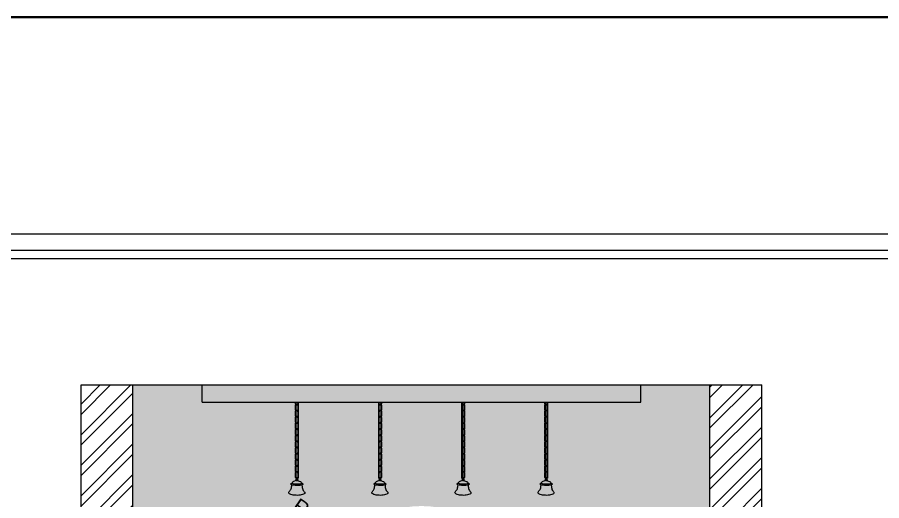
# Model space of a CAD drawing. Header units: inches. Extents: x 12792 to 19925, y -3298 to -817.
# Drawn here: x 13485.8 to 13635.6, y -1614.3 to -1530.4 of the extents above; entities that cross this region are included whole.
import ezdxf

# ---------------------------------------------------------------- set-up
doc = ezdxf.new("R2010")
doc.units = ezdxf.units.IN
doc.header["$MEASUREMENT"] = 0
doc.layers.add('FURNI', color=140, linetype='Continuous', lineweight=18)
doc.layers.add('IEL-HATCH-002', color=7, linetype='Continuous')
doc.styles.get("Standard").update_dxf_attribs({"font": 'arial.ttf'})
doc.dimstyles.new('ISO-25', dxfattribs={"dimtxt": 2.5, "dimasz": 1.5, "dimexe": 1.25, "dimexo": 0.625, "dimtad": 1, "dimdec": 0, "dimlunit": 4, "dimtxsty": 'Standard', "dimblk": 'ARCHTICK', "dimcen": 2.5, "dimclrd": 253, "dimclre": 253, "dimclrt": 1, "dimadec": 0, "dimazin": 0, "dimtfac": 1, "dimtdec": 0, "dimtmove": 0, "dimatfit": 3, "dimldrblk": 'ARCHTICK', "dimfxl": 1, "dimarcsym": 0})

# ---------------------------------------------------------------- blocks, each defined once
blk = doc.blocks.new('eah')
at = {"color": 18, "true_color": 0x000000}
for points in [[(18481.64, -1977.61, -0.594713), (18481.29, -1977.42), (18481.29, -1977.14)], [(18481.58, -1977.53, -0.566983), (18481.39, -1977.42), (18481.39, -1977.14)], [(18481.65, -1977.14), (18481.65, -1977.42, -0.072036), (18481.64, -1977.46, -0.072036)], [(18481.75, -1977.14), (18481.75, -1977.42, -0.131652), (18481.72, -1977.53, -0.131652)], [(18481.64, -1978.68, -0.594713), (18481.29, -1978.48), (18481.29, -1977.65, -0.131652), (18481.32, -1977.53, -0.131652)], [(18481.64, -1979.74, -0.594713), (18481.29, -1979.55), (18481.29, -1978.71, -0.131652), (18481.32, -1978.6, -0.131652)], [(18481.39, -1977.46, -0.594713), (18481.75, -1977.65), (18481.75, -1978.48, -0.131653), (18481.72, -1978.6)], [(18481.58, -1978.6, -0.566983), (18481.39, -1978.48), (18481.39, -1977.65, -0.072036), (18481.39, -1977.61, -0.072036)], [(18481.39, -1978.52, -0.594713), (18481.75, -1978.71), (18481.75, -1979.55, -0.131652), (18481.72, -1979.66)], [(18481.58, -1979.66, -0.566983), (18481.39, -1979.55), (18481.39, -1978.71, -0.072036), (18481.39, -1978.68, -0.072036)], [(18481.46, -1977.53, -0.566983), (18481.65, -1977.65), (18481.65, -1978.48, -0.072036), (18481.64, -1978.52)], [(18481.46, -1978.6, -0.566983), (18481.65, -1978.71), (18481.65, -1979.55, -0.072036), (18481.64, -1979.58)], [(18481.64, -1980.81, -0.594713), (18481.29, -1980.61), (18481.29, -1979.78, -0.131652), (18481.32, -1979.66, -0.131652)], [(18481.39, -1979.58, -0.594713), (18481.75, -1979.78), (18481.75, -1980.61, -0.131652), (18481.72, -1980.73)], [(18481.58, -1980.73, -0.566983), (18481.39, -1980.61), (18481.39, -1979.78, -0.072036), (18481.39, -1979.74, -0.072036)], [(18481.46, -1979.66, -0.566983), (18481.65, -1979.78), (18481.65, -1980.61, -0.072036), (18481.64, -1980.65)], [(18481.64, -1981.87, -0.594713), (18481.29, -1981.68), (18481.29, -1980.84, -0.131653), (18481.32, -1980.73, -0.131653)], [(18481.64, -1982.93, -0.594713), (18481.29, -1982.74), (18481.29, -1981.91, -0.131652), (18481.32, -1981.79, -0.131652)], [(18481.39, -1980.65, -0.594713), (18481.75, -1980.84), (18481.75, -1981.68, -0.131653), (18481.72, -1981.79)], [(18481.58, -1981.79, -0.566983), (18481.39, -1981.68), (18481.39, -1980.84, -0.072036), (18481.39, -1980.81, -0.072036)], [(18481.39, -1981.71, -0.594713), (18481.75, -1981.91), (18481.75, -1982.74, -0.131652), (18481.72, -1982.85)], [(18481.58, -1982.85, -0.566983), (18481.39, -1982.74), (18481.39, -1981.91, -0.072036), (18481.39, -1981.87, -0.072036)], [(18481.46, -1980.73, -0.566983), (18481.65, -1980.84), (18481.65, -1981.68, -0.072036), (18481.64, -1981.71)], [(18481.46, -1981.79, -0.566983), (18481.65, -1981.91), (18481.65, -1982.74, -0.072036), (18481.64, -1982.78)], [(18481.64, -1984, -0.594713), (18481.29, -1983.8), (18481.29, -1982.97, -0.131653), (18481.32, -1982.85, -0.131653)], [(18481.39, -1982.78, -0.594713), (18481.75, -1982.97), (18481.75, -1983.8, -0.131653), (18481.72, -1983.92)], [(18481.58, -1983.92, -0.566983), (18481.39, -1983.8), (18481.39, -1982.97, -0.072036), (18481.39, -1982.93, -0.072036)], [(18481.46, -1982.85, -0.566983), (18481.65, -1982.97), (18481.65, -1983.8, -0.072036), (18481.64, -1983.84)], [(18481.64, -1985.06, -0.594713), (18481.29, -1984.87), (18481.29, -1984.03, -0.131652), (18481.32, -1983.92, -0.131652)], [(18481.39, -1983.84, -0.594713), (18481.75, -1984.03), (18481.75, -1984.87, -0.131653), (18481.72, -1984.98)], [(18481.58, -1984.98, -0.566983), (18481.39, -1984.87), (18481.39, -1984.03, -0.072036), (18481.39, -1984, -0.072036)], [(18481.39, -1984.9, -0.594713), (18481.75, -1985.1), (18481.75, -1985.93, -0.131653), (18481.72, -1986.05)], [(18481.46, -1983.92, -0.566983), (18481.65, -1984.03), (18481.65, -1984.87, -0.072036), (18481.64, -1984.9)], [(18481.64, -1986.12, -0.594713), (18481.29, -1985.93), (18481.29, -1985.1, -0.131652), (18481.32, -1984.98, -0.131652)], [(18481.64, -1987.19, -0.594713), (18481.29, -1987), (18481.29, -1986.16, -0.131652), (18481.32, -1986.05, -0.131652)], [(18481.58, -1986.05, -0.566983), (18481.39, -1985.93), (18481.39, -1985.1, -0.072036), (18481.39, -1985.06, -0.072036)], [(18481.39, -1985.97, -0.594713), (18481.75, -1986.16), (18481.75, -1987, -0.131653), (18481.72, -1987.11)], [(18481.58, -1987.11, -0.566983), (18481.39, -1987), (18481.39, -1986.16, -0.072036), (18481.39, -1986.12, -0.072036)], [(18481.46, -1984.98, -0.566983), (18481.65, -1985.1), (18481.65, -1985.93, -0.072036), (18481.64, -1985.97)], [(18481.46, -1986.05, -0.566983), (18481.65, -1986.16), (18481.65, -1987, -0.072036), (18481.64, -1987.03)], [(18481.64, -1988.25, -0.594713), (18481.29, -1988.06), (18481.29, -1987.23, -0.131652), (18481.32, -1987.11, -0.131652)], [(18481.39, -1987.03, -0.594713), (18481.75, -1987.23), (18481.75, -1988.06, -0.131652), (18481.72, -1988.17)], [(18481.58, -1988.17, -0.566983), (18481.39, -1988.06), (18481.39, -1987.23, -0.072036), (18481.39, -1987.19, -0.072036)], [(18481.46, -1987.11, -0.566983), (18481.65, -1987.23), (18481.65, -1988.06, -0.072036), (18481.64, -1988.1)], [(18481.64, -1989.32, -0.594713), (18481.29, -1989.12), (18481.29, -1988.29, -0.131653), (18481.32, -1988.17, -0.131653)], [(18481.55, -1990.42, -0.457298), (18481.29, -1990.19), (18481.29, -1989.35, -0.131652), (18481.32, -1989.24, -0.131652)], [(18481.39, -1988.1, -0.594713), (18481.75, -1988.29), (18481.75, -1989.12, -0.131653), (18481.72, -1989.24)], [(18481.58, -1989.24, -0.566983), (18481.39, -1989.12), (18481.39, -1988.29, -0.072036), (18481.39, -1988.25, -0.072036)], [(18481.39, -1989.16, -0.594713), (18481.75, -1989.35), (18481.75, -1990.19, -0.255158), (18481.64, -1990.38)], [(18481.52, -1990.32, -0.427611), (18481.39, -1990.19), (18481.39, -1989.35, -0.072036), (18481.39, -1989.32, -0.072036)], [(18481.46, -1988.17, -0.566983), (18481.65, -1988.29), (18481.65, -1989.12, -0.072036), (18481.64, -1989.16)], [(18481.46, -1989.24, -0.566983), (18481.65, -1989.35), (18481.65, -1990.19, -0.221324), (18481.6, -1990.29)]]:
    blk.add_lwpolyline(points, format="xyb", dxfattribs=at)
for points in [[(18481.75, -1990.74), (18482.06, -1990.86), (18482.25, -1990.97), (18482.35, -1991.15), (18482.37, -1991.19), (18482.43, -1991.22), (18482.54, -1991.29), (18482.56, -1991.36), (18482.52, -1991.42), (18482.39, -1991.46), (18482.39, -1991.53), (18482.43, -1991.95), (18482.52, -1992.27), (18482.71, -1992.57), (18482.86, -1992.75), (18482.86, -1992.94), (18482.68, -1993.06), (18482.28, -1993.21), (18481.39, -1993.28), (18480.7, -1993.2), (18480.25, -1993.02), (18480.12, -1992.9), (18480.13, -1992.72), (18480.26, -1992.53), (18480.46, -1992.25), (18480.56, -1992), (18480.61, -1991.64), (18480.63, -1991.45), (18480.51, -1991.39), (18480.47, -1991.32), (18480.51, -1991.24), (18480.65, -1991.17), (18480.69, -1991.09), (18480.78, -1990.98), (18481, -1990.84), (18481.29, -1990.73)], [(18481.75, -1990.74), (18481.62, -1990.77), (18481.29, -1990.73)], [(18482.39, -1991.46), (18482, -1991.56), (18480.99, -1991.54), (18480.63, -1991.45)], [(18482.36, -1991.21), (18482.21, -1991.28), (18481.93, -1991.34), (18481.5, -1991.35), (18481.02, -1991.33), (18480.73, -1991.24), (18480.65, -1991.17)]]:
    blk.add_spline(points, degree=3, dxfattribs=at)
for points, knots in [([(18481.4, -1990.38), (18481.38, -1990.43), (18481.33, -1990.57), (18481.35, -1990.7), (18481.28, -1990.74), (18481.28, -1990.74)], [0.7792624, 0.7792624, 0.7792624, 0.7792624, 0.8945817, 1.1143639, 1.1228898, 1.1228898, 1.1228898, 1.1228898]), ([(18481.49, -1990.42), (18481.48, -1990.44), (18481.47, -1990.46), (18481.45, -1990.53), (18481.45, -1990.57), (18481.43, -1990.66), (18481.43, -1990.7), (18481.41, -1990.74), (18481.4, -1990.75), (18481.4, -1990.76)], [0.7735575, 0.7735575, 0.7735575, 0.7735575, 0.8361623, 0.8361623, 0.9747638, 0.9747638, 1.0561132, 1.0561132, 1.0687794, 1.0687794, 1.0687794, 1.0687794]), ([(18481.75, -1990.74), (18481.73, -1990.67), (18481.68, -1990.51), (18481.59, -1990.17), (18481.48, -1990.25), (18481.45, -1990.3)], [0, 0, 0, 0, 0.2324444, 0.5461904, 0.6949122, 0.6949122, 0.6949122, 0.6949122]), ([(18481.65, -1990.77), (18481.63, -1990.7), (18481.61, -1990.63), (18481.57, -1990.48), (18481.55, -1990.41), (18481.52, -1990.31)], [0, 0, 0, 0, 0.224684, 0.224684, 0.4060384, 0.4060384, 0.4060384, 0.4060384])]:
    blk.add_open_spline(points, degree=3, knots=knots, dxfattribs=at)
blk.add_open_spline([(18481.52, -1990.31), (18481.52, -1990.31), (18481.52, -1990.31), (18481.52, -1990.32)], degree=3, dxfattribs=at)
blk = doc.blocks.new('3t3t')
at = {"layer": 'IEL-HATCH-002', "true_color": 0x9d754d, "transparency": 33554687}
h = blk.add_hatch(color=35, dxfattribs=at)
h.dxf.hatch_style = 1
h.set_gradient(color1=(229, 232, 120), color2=(200, 201, 45), name='CYLINDER')
edge = h.paths.add_edge_path()
edge.add_spline(control_points=[(18480.63, -1991.45), (18480.66, -1991.49), (18480.57, -1991.72), (18480.6, -1991.97), (18480.46, -1992.28), (18480.28, -1992.5), (18480.13, -1992.7), (18480.08, -1992.92), (18480.34, -1993.09), (18480.76, -1993.23), (18481.46, -1993.29), (18482.15, -1993.29), (18482.6, -1993.09), (18482.89, -1992.97), (18482.88, -1992.71), (18482.67, -1992.55), (18482.51, -1992.28), (18482.41, -1991.92), (18482.41, -1991.67), (18482.38, -1991.48), (18482.39, -1991.46), (18482.39, -1991.46)], knot_values=[1.281649, 1.281649, 1.281649, 1.281649, 1.462183, 1.827128, 2.097021, 2.445955, 2.674552, 2.853319, 3.031562, 3.521678, 4.216955, 5.103339, 5.528803, 5.742758, 5.940176, 6.171167, 6.523573, 6.851688, 7.271629, 7.343185, 7.344284, 7.344284, 7.344284, 7.344284], degree=3, periodic=0)
edge.add_spline(control_points=[(18482.39, -1991.46), (18482.26, -1991.5), (18481.81, -1991.63), (18481.2, -1991.6), (18480.75, -1991.48), (18480.63, -1991.45)], knot_values=[0, 0, 0, 0, 0.401836, 1.413154, 1.782792, 1.782792, 1.782792, 1.782792], degree=3, periodic=0)
edge = h.paths.add_edge_path()
edge.add_spline(control_points=[(18482.39, -1991.46), (18482.41, -1991.43), (18482.51, -1991.45), (18482.57, -1991.36), (18482.54, -1991.26), (18482.45, -1991.23), (18482.36, -1991.21), (18482.34, -1991.09), (18482.26, -1990.95), (18482.02, -1990.85), (18481.85, -1990.78), (18481.75, -1990.74)], knot_values=[0, 0, 0, 0, 0.130991, 0.201679, 0.280578, 0.405346, 0.475501, 0.518858, 0.722277, 0.949703, 1.281649, 1.281649, 1.281649, 1.281649], degree=3, periodic=0)
edge.add_spline(control_points=[(18481.75, -1990.74), (18481.72, -1990.75), (18481.68, -1990.76), (18481.65, -1990.76)], knot_values=[0, 0, 0, 0, 0.099833, 0.099833, 0.099833, 0.099833], degree=3, periodic=0)
edge.add_spline(control_points=[(18481.65, -1990.76), (18481.64, -1990.76), (18481.56, -1990.78), (18481.47, -1990.77), (18481.4, -1990.76)], knot_values=[0.099833, 0.099833, 0.099833, 0.099833, 0.126606, 0.35337, 0.35337, 0.35337, 0.35337], degree=3, periodic=0)
edge.add_spline(control_points=[(18481.4, -1990.76), (18481.36, -1990.75), (18481.32, -1990.74), (18481.29, -1990.73)], knot_values=[0.35337, 0.35337, 0.35337, 0.35337, 0.466976, 0.466976, 0.466976, 0.466976], degree=3, periodic=0)
edge.add_spline(control_points=[(18481.28, -1990.74), (18481.28, -1990.74), (18481.28, -1990.73), (18481.29, -1990.73)], knot_values=[1.114364, 1.114364, 1.114364, 1.114364, 1.12289, 1.12289, 1.12289, 1.12289], degree=3, periodic=0)
edge.add_spline(control_points=[(18481.29, -1990.73), (18481.19, -1990.77), (18481.01, -1990.83), (18480.8, -1990.94), (18480.7, -1991.07), (18480.67, -1991.15), (18480.65, -1991.17)], knot_values=[7.814467, 7.814467, 7.814467, 7.814467, 8.117805, 8.378292, 8.52191, 8.608113, 8.608113, 8.608113, 8.608113], degree=3, periodic=0)
edge.add_spline(control_points=[(18480.65, -1991.17), (18480.65, -1991.17), (18480.62, -1991.21), (18480.51, -1991.21), (18480.46, -1991.32), (18480.51, -1991.41), (18480.61, -1991.42), (18480.63, -1991.45), (18480.63, -1991.45)], knot_values=[7.344284, 7.344284, 7.344284, 7.344284, 7.34959, 7.508053, 7.59693, 7.667164, 7.803584, 7.814467, 7.814467, 7.814467, 7.814467], degree=3, periodic=0)
edge.add_spline(control_points=[(18480.63, -1991.45), (18480.75, -1991.48), (18481.2, -1991.6), (18481.81, -1991.63), (18482.26, -1991.5), (18482.39, -1991.46)], knot_values=[0, 0, 0, 0, 0.369638, 1.380956, 1.782792, 1.782792, 1.782792, 1.782792], degree=3, periodic=0)
edge = h.paths.add_edge_path()
edge.add_spline(control_points=[(18481.75, -1990.74), (18481.73, -1990.67), (18481.7, -1990.57), (18481.66, -1990.42), (18481.64, -1990.38)], knot_values=[0, 0, 0, 0, 0.232444, 0.346602, 0.346602, 0.346602, 0.346602], degree=3, periodic=0)
edge.add_spline(control_points=[(18481.64, -1990.38), (18481.63, -1990.35), (18481.62, -1990.31), (18481.6, -1990.29)], knot_values=[0.346602, 0.346602, 0.346602, 0.346602, 0.439499, 0.439499, 0.439499, 0.439499], degree=3, periodic=0)
edge.add_spline(control_points=[(18481.6, -1990.29), (18481.59, -1990.26), (18481.54, -1990.21), (18481.48, -1990.25), (18481.45, -1990.3)], knot_values=[0.439499, 0.439499, 0.439499, 0.439499, 0.54619, 0.694912, 0.694912, 0.694912, 0.694912], degree=3, periodic=0)
edge.add_arc((18481.52, -1990.19), 0.131, 237.8013, 270.5044)
edge.add_spline(control_points=[(18481.52, -1990.32), (18481.52, -1990.31), (18481.52, -1990.31), (18481.52, -1990.31)], knot_values=[0.697561, 0.697561, 0.697561, 0.697561, 0.703416, 0.703416, 0.703416, 0.703416], degree=3, periodic=0)
edge.add_spline(control_points=[(18481.52, -1990.31), (18481.52, -1990.31), (18481.52, -1990.31), (18481.52, -1990.32)], knot_values=[0.399853, 0.399853, 0.399853, 0.399853, 0.406038, 0.406038, 0.406038, 0.406038], degree=3, periodic=0)
edge.add_spline(control_points=[(18481.52, -1990.32), (18481.53, -1990.35), (18481.54, -1990.39), (18481.55, -1990.42)], knot_values=[0.334076, 0.334076, 0.334076, 0.334076, 0.399853, 0.399853, 0.399853, 0.399853], degree=3, periodic=0)
edge.add_spline(control_points=[(18481.55, -1990.42), (18481.57, -1990.47), (18481.58, -1990.51), (18481.61, -1990.63), (18481.63, -1990.7), (18481.65, -1990.76)], knot_values=[0.004926, 0.004926, 0.004926, 0.004926, 0.114319, 0.114319, 0.334076, 0.334076, 0.334076, 0.334076], degree=3, periodic=0)
edge.add_spline(control_points=[(18481.65, -1990.76), (18481.68, -1990.76), (18481.72, -1990.75), (18481.75, -1990.74)], knot_values=[0, 0, 0, 0, 0.099833, 0.099833, 0.099833, 0.099833], degree=3, periodic=0)
edge = h.paths.add_edge_path()
edge.add_spline(control_points=[(18481.4, -1990.76), (18481.4, -1990.75), (18481.41, -1990.74), (18481.43, -1990.7), (18481.43, -1990.66), (18481.45, -1990.57), (18481.45, -1990.53), (18481.47, -1990.46), (18481.48, -1990.44), (18481.49, -1990.42)], knot_values=[0.773558, 0.773558, 0.773558, 0.773558, 0.786224, 0.786224, 0.867573, 0.867573, 1.006175, 1.006175, 1.068779, 1.068779, 1.068779, 1.068779], degree=3, periodic=0)
edge.add_arc((18481.52, -1990.19), 0.231, 238.5995, 263.133, ccw=False)
edge.add_spline(control_points=[(18481.4, -1990.38), (18481.38, -1990.43), (18481.33, -1990.57), (18481.34, -1990.69), (18481.29, -1990.73)], knot_values=[0.779262, 0.779262, 0.779262, 0.779262, 0.894582, 1.114364, 1.114364, 1.114364, 1.114364], degree=3, periodic=0)
edge.add_spline(control_points=[(18481.29, -1990.73), (18481.32, -1990.74), (18481.36, -1990.75), (18481.4, -1990.76)], knot_values=[0.35337, 0.35337, 0.35337, 0.35337, 0.466976, 0.466976, 0.466976, 0.466976], degree=3, periodic=0)
edge = h.paths.add_edge_path()
edge.add_line((18481.39, -1990.19), (18481.39, -1989.35))
edge.add_arc((18481.52, -1989.35), 0.131, 163.519, 180, ccw=False)
edge.add_arc((18481.52, -1989.12), 0.231, 210, 237.038, ccw=False)
edge.add_arc((18481.52, -1989.35), 0.231, 150, 180)
edge.add_line((18481.29, -1989.35), (18481.29, -1990.19))
edge.add_arc((18481.52, -1990.19), 0.231, 180, 278.298)
edge.add_spline(control_points=[(18481.55, -1990.42), (18481.54, -1990.39), (18481.53, -1990.35), (18481.52, -1990.32)], knot_values=[0.334076, 0.334076, 0.334076, 0.334076, 0.399853, 0.399853, 0.399853, 0.399853], degree=3, periodic=0)
edge.add_arc((18481.52, -1990.19), 0.131, 180, 272.6084, ccw=False)
edge = h.paths.add_edge_path()
edge.add_arc((18481.52, -1989.12), 0.131, 196.481, 241.79)
edge.add_arc((18481.52, -1989.35), 0.131, 0, 118.21, ccw=False)
edge.add_line((18481.65, -1989.35), (18481.65, -1990.19))
edge.add_arc((18481.52, -1990.19), 0.131, 310.0809, 360, ccw=False)
edge.add_spline(control_points=[(18481.6, -1990.29), (18481.62, -1990.31), (18481.63, -1990.35), (18481.64, -1990.38)], knot_values=[0.346602, 0.346602, 0.346602, 0.346602, 0.439499, 0.439499, 0.439499, 0.439499], degree=3, periodic=0)
edge.add_arc((18481.52, -1990.19), 0.231, 302.7438, 360)
edge.add_line((18481.75, -1990.19), (18481.75, -1989.35))
edge.add_arc((18481.52, -1989.35), 0.231, 360, 482.962)
h.paths.add_polyline_path([(18481.58, -1989.24, -0.566983), (18481.39, -1989.12), (18481.39, -1988.29, -0.072036), (18481.39, -1988.25, -0.118526), (18481.32, -1988.17, 0.131652), (18481.29, -1988.29), (18481.29, -1989.12, 0.594713), (18481.64, -1989.32, 0.200314)])
h.paths.add_polyline_path([(18481.75, -1988.29, 0.594713), (18481.39, -1988.1, 0.200314), (18481.46, -1988.17, -0.566983), (18481.65, -1988.29), (18481.65, -1989.12, -0.072036), (18481.64, -1989.16, -0.118526), (18481.72, -1989.24, 0.131652), (18481.75, -1989.12)])
h.paths.add_polyline_path([(18481.75, -1987.23, 0.594713), (18481.39, -1987.03, 0.200314), (18481.46, -1987.11, -0.566983), (18481.65, -1987.23), (18481.65, -1988.06, -0.072036), (18481.64, -1988.1, -0.118526), (18481.72, -1988.17, 0.131652), (18481.75, -1988.06)])
h.paths.add_polyline_path([(18481.39, -1987.23, -0.072036), (18481.39, -1987.19, -0.118526), (18481.32, -1987.11, 0.131652), (18481.29, -1987.23), (18481.29, -1988.06, 0.594713), (18481.64, -1988.25, 0.200314), (18481.58, -1988.17, -0.566983), (18481.39, -1988.06)])
h.paths.add_polyline_path([(18481.39, -1987), (18481.39, -1986.16, -0.072036), (18481.39, -1986.12, -0.118526), (18481.32, -1986.05, 0.131652), (18481.29, -1986.16), (18481.29, -1987, 0.594713), (18481.64, -1987.19, 0.200314), (18481.58, -1987.11, -0.566983)])
h.paths.add_polyline_path([(18481.75, -1986.16, 0.594713), (18481.39, -1985.97, 0.200314), (18481.46, -1986.05, -0.566983), (18481.65, -1986.16), (18481.65, -1987, -0.072036), (18481.64, -1987.03, -0.118526), (18481.72, -1987.11, 0.131652), (18481.75, -1987)])
h.paths.add_polyline_path([(18481.75, -1985.1, 0.594713), (18481.39, -1984.9, 0.200314), (18481.46, -1984.98, -0.566983), (18481.65, -1985.1), (18481.65, -1985.93, -0.072036), (18481.64, -1985.97, -0.118526), (18481.72, -1986.05, 0.131652), (18481.75, -1985.93)])
h.paths.add_polyline_path([(18481.75, -1984.03, 0.594713), (18481.39, -1983.84, 0.200314), (18481.46, -1983.92, -0.566983), (18481.65, -1984.03), (18481.65, -1984.87, -0.072036), (18481.64, -1984.9, -0.118526), (18481.72, -1984.98, 0.131652), (18481.75, -1984.87)])
h.paths.add_polyline_path([(18481.58, -1984.98, -0.566983), (18481.39, -1984.87), (18481.39, -1984.03, -0.072036), (18481.39, -1984, -0.118526), (18481.32, -1983.92, 0.131652), (18481.29, -1984.03), (18481.29, -1984.87, 0.594713), (18481.64, -1985.06, 0.200314)])
h.paths.add_polyline_path([(18481.39, -1985.1, -0.072036), (18481.39, -1985.06, -0.118526), (18481.32, -1984.98, 0.131652), (18481.29, -1985.1), (18481.29, -1985.93, 0.594713), (18481.64, -1986.12, 0.200314), (18481.58, -1986.05, -0.566983), (18481.39, -1985.93)])
h.paths.add_polyline_path([(18481.64, -1984, 0.200314), (18481.58, -1983.92, -0.566983), (18481.39, -1983.8), (18481.39, -1982.97, -0.072036), (18481.39, -1982.93, -0.118526), (18481.32, -1982.85, 0.131652), (18481.29, -1982.97), (18481.29, -1983.8, 0.594713)])
h.paths.add_polyline_path([(18481.75, -1982.97, 0.594713), (18481.39, -1982.78, 0.200314), (18481.46, -1982.85, -0.566983), (18481.65, -1982.97), (18481.65, -1983.8, -0.072036), (18481.64, -1983.84, -0.118526), (18481.72, -1983.92, 0.131652), (18481.75, -1983.8)])
h.paths.add_polyline_path([(18481.39, -1982.74), (18481.39, -1981.91, -0.072036), (18481.39, -1981.87, -0.118526), (18481.32, -1981.79, 0.131652), (18481.29, -1981.91), (18481.29, -1982.74, 0.594713), (18481.64, -1982.93, 0.200314), (18481.58, -1982.85, -0.566983)])
h.paths.add_polyline_path([(18481.75, -1981.91, 0.594713), (18481.39, -1981.71, 0.200314), (18481.46, -1981.79, -0.566983), (18481.65, -1981.91), (18481.65, -1982.74, -0.072036), (18481.64, -1982.78, -0.118526), (18481.72, -1982.85, 0.131652), (18481.75, -1982.74)])
h.paths.add_polyline_path([(18481.58, -1981.79, -0.566983), (18481.39, -1981.68), (18481.39, -1980.84, -0.072036), (18481.39, -1980.81, -0.118526), (18481.32, -1980.73, 0.131652), (18481.29, -1980.84), (18481.29, -1981.68, 0.594713), (18481.64, -1981.87, 0.200314)])
h.paths.add_polyline_path([(18481.75, -1980.84, 0.594713), (18481.39, -1980.65, 0.200314), (18481.46, -1980.73, -0.566983), (18481.65, -1980.84), (18481.65, -1981.68, -0.072036), (18481.64, -1981.71, -0.118526), (18481.72, -1981.79, 0.131652), (18481.75, -1981.68)])
h.paths.add_polyline_path([(18481.75, -1979.78, 0.594713), (18481.39, -1979.58, 0.200314), (18481.46, -1979.66, -0.566983), (18481.65, -1979.78), (18481.65, -1980.61, -0.072036), (18481.64, -1980.65, -0.118526), (18481.72, -1980.73, 0.131652), (18481.75, -1980.61)])
h.paths.add_polyline_path([(18481.39, -1979.78, -0.072036), (18481.39, -1979.74, -0.118526), (18481.32, -1979.66, 0.131652), (18481.29, -1979.78), (18481.29, -1980.61, 0.594713), (18481.64, -1980.81, 0.200314), (18481.58, -1980.73, -0.566983), (18481.39, -1980.61)])
h.paths.add_polyline_path([(18481.39, -1979.55), (18481.39, -1978.71, -0.072036), (18481.39, -1978.68, -0.118526), (18481.32, -1978.6, 0.131652), (18481.29, -1978.71), (18481.29, -1979.55, 0.594713), (18481.64, -1979.74, 0.200314), (18481.58, -1979.66, -0.566983)])
h.paths.add_polyline_path([(18481.39, -1978.52, 0.200314), (18481.46, -1978.6, -0.566983), (18481.65, -1978.71), (18481.65, -1979.55, -0.072036), (18481.64, -1979.58, -0.118526), (18481.72, -1979.66, 0.131652), (18481.75, -1979.55), (18481.75, -1978.71, 0.594713)])
h.paths.add_polyline_path([(18481.58, -1978.6, -0.566983), (18481.39, -1978.48), (18481.39, -1977.65, -0.072036), (18481.39, -1977.61, -0.118526), (18481.32, -1977.53, 0.131652), (18481.29, -1977.65), (18481.29, -1978.48, 0.594713), (18481.64, -1978.68, 0.200314)])
h.paths.add_polyline_path([(18481.75, -1977.65, 0.594713), (18481.39, -1977.46, 0.200314), (18481.46, -1977.53, -0.566983), (18481.65, -1977.65), (18481.65, -1978.48, -0.072036), (18481.64, -1978.52, -0.118526), (18481.72, -1978.6, 0.131652), (18481.75, -1978.48)])
blk.add_line((18481.29, -1977.14), (18481.75, -1977.14))
blk.add_blockref('eah', (0, 0))
blk = doc.blocks.new('_ArchTick')
at = {"color": 0, "linetype": 'ByBlock', "const_width": 0.15}
blk.add_lwpolyline([(-0.5, -0.5), (0.5, 0.5)], dxfattribs=at)
blk = doc.blocks.new('*D191')
at = {"color": 253, "lineweight": -2, "transparency": 16777216}
for p in [(13532.55, -1616.02), (13555.86, -1632.18)]:
    blk.add_line(p, (13543.53, -1623.64), dxfattribs=at)
at = {"layer": 'Defpoints', "color": 0, "transparency": 16777216}
for p in [(13543.53, -1623.64), (13555.86, -1632.18)]:
    blk.add_point(p, dxfattribs=at)
at = {"color": 253, "lineweight": -2, "transparency": 16777216, "xscale": 1.5, "yscale": 1.5, "zscale": 1.5, "rotation": 325.2729068970275}
blk.add_blockref('_ArchTick', (13543.53, -1623.64), dxfattribs=at)
at = {"color": 1, "transparency": 16777216, "insert": (13537.86, -1617.39), "char_height": 2.5, "attachment_point": 5, "rotation": 325.2729}
blk.add_mtext('R1\'-3"', dxfattribs=at)

msp = doc.modelspace()

# ---------------------------------------------------------------- hatches: boundary and pattern name
at = {"layer": 'IEL-HATCH-002', "true_color": 0xf27172, "transparency": 33554687}
h = msp.add_hatch(dxfattribs=at)
h.set_pattern_fill('ANSI32', color=11, scale=10)
h.set_pattern_definition([(45, (-5153.097, -100.2195), (-2.6516504, 2.6516504), []), (45, (-5151.3293, -100.2195), (-2.6516504, 2.6516504), [])])
h.paths.add_polyline_path([(13505.86, -1594.18), (13496.86, -1594.18), (13496.86, -1726.18), (13505.86, -1726.18)])
h.paths.add_polyline_path([(13614.86, -1594.18), (13605.86, -1594.18), (13605.86, -1726.18), (13614.86, -1726.18)])
at = {"layer": 'IEL-HATCH-002', "true_color": 0xf8f5f1, "transparency": 33554687}
h = msp.add_hatch(color=7, dxfattribs=at)
h.dxf.hatch_style = 1
h.paths.add_polyline_path([(13605.86, -1594.18), (13505.86, -1594.18), (13505.86, -1704.18), (13520.86, -1704.18), (13521.34, -1645.73, -0.341642), (13536.86, -1631.72), (13536.86, -1704.18), (13538.86, -1704.18), (13538.86, -1632.18, -1), (13572.86, -1632.18), (13572.86, -1704.18), (13574.86, -1704.18), (13574.86, -1631.72, -0.341642), (13590.37, -1645.73), (13590.86, -1704.18), (13605.86, -1704.18)])
at = {"layer": 'IEL-HATCH-002', "true_color": 0x9d754d, "transparency": 33554687}
h = msp.add_hatch(color=35, dxfattribs=at)
h.dxf.hatch_style = 1
h.paths.add_polyline_path([(13593.86, -1594.18), (13517.86, -1594.18), (13517.86, -1597.18), (13593.86, -1597.18)])

# ---------------------------------------------------------------- linework, layer by layer
for p, q in [((13496.86, -1726.18), (13496.86, -1594.18)), ((13496.86, -1594.18), (13614.86, -1594.18)), ((13505.86, -1726.18), (13505.86, -1594.18)), ((13517.86, -1597.18), (13517.86, -1594.18)), ((13593.86, -1597.18), (13593.86, -1594.18)), ((13605.86, -1726.18), (13605.86, -1594.18)), ((13614.86, -1726.18), (13614.86, -1594.18)), ((13517.86, -1597.18), (13593.86, -1597.18))]:
    msp.add_line(p, q)
at = {"color": 3, "lineweight": 40}
msp.add_lwpolyline([(15829.24, -1530.39), (12791.71, -1530.39), (12791.71, -3298.37), (15829.24, -3298.37)], close=True, dxfattribs=at)
at = {"layer": 'FURNI', "color": 18, "lineweight": 25, "true_color": 0x000000}
for points in [[(13288.36, -1912.28), (13288.36, -1567.94), (13770.24, -1567.94), (13770.24, -1912.28)], [(13291.23, -1909.41), (13291.23, -1570.8), (13767.37, -1570.8), (13767.37, -1909.41)], [(13292.66, -1907.98), (13292.66, -1572.24), (13765.93, -1572.24), (13765.93, -1907.98)]]:
    msp.add_lwpolyline(points, close=True, dxfattribs=at)

# ---------------------------------------------------------------- block references
for p in [(-4947.24, 379.96), (-4932.84, 379.96), (-4918.44, 379.96), (-4904.04, 379.96)]:
    msp.add_blockref('3t3t', p)

# ---------------------------------------------------------------- dimensions: what is measured, and where the dimension line sits
dim = msp.add_radius_dim(center=(13555.86, -1632.18), mpoint=(13543.53, -1623.64), dimstyle='ISO-25')
dim.commit()
dim.dimension.update_dxf_attribs({"geometry": '*D191', "text_midpoint": (13536.77, -1618.95), "dimtype": 164})

doc.saveas('drawing.dxf')
